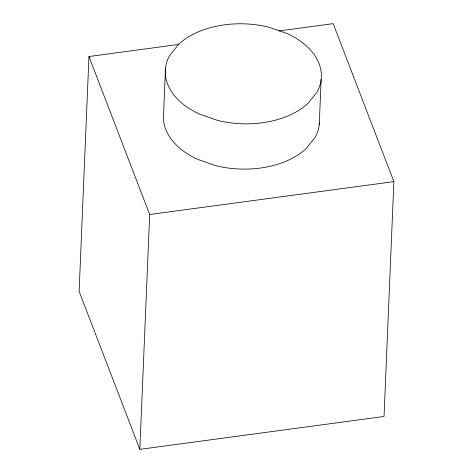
<?xml version="1.0" encoding="UTF-8"?>
<svg xmlns="http://www.w3.org/2000/svg" width="473" height="473" viewBox="0 0 473 473"><rect width="100%" height="100%" fill="white"/><g stroke="black" fill="none" stroke-linecap="round" stroke-linejoin="round"><path stroke-width="0.71" d="M178.889 44.415L88.959 56.523L79.115 291.368L139.837 449.35L384.041 416.477L393.885 181.632L333.163 23.65L279.058 30.934M139.837 449.35L149.681 214.5L88.959 56.523M165.491 68.201L163.593 113.461A78.08 49.978 2.4 0 0 197.519 159.33L215.712 165.656A78.08 49.978 2.4 0 0 305.942 148.806L315.107 137.371A78.08 49.978 2.4 0 0 319.423 122.531M319.251 124.695L321.143 79.434M149.681 214.5L393.885 181.632M178.8 44.09L169.636 55.524A78.08 49.978 2.4 0 0 199.417 114.076L217.61 120.396A78.08 49.978 2.4 0 0 307.84 103.546L317.005 92.111A78.08 49.978 2.4 0 0 287.223 33.559L269.025 27.239A78.08 49.978 2.4 0 0 178.8 44.09"/></g></svg>
